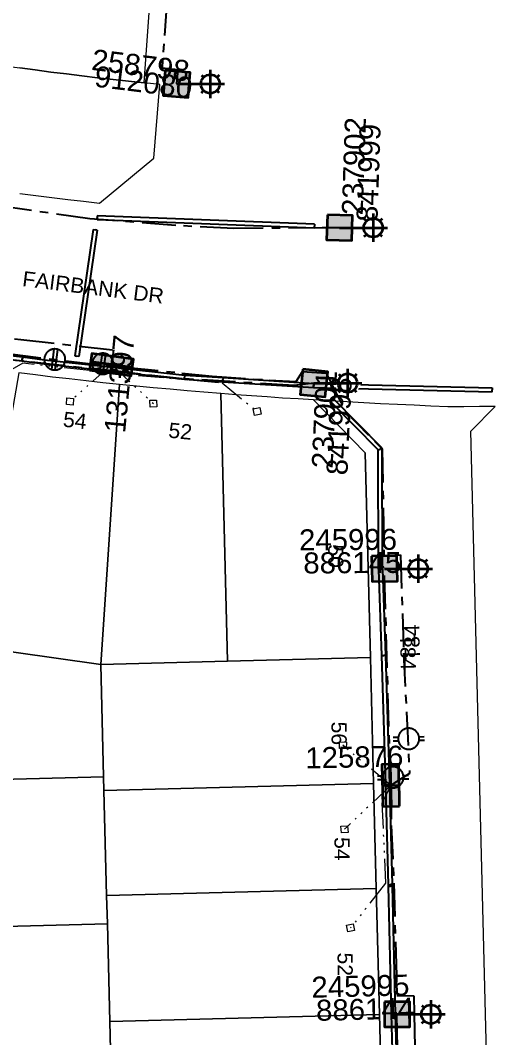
# Model space of a CAD drawing. Header units: metres. Extents: x 293418 to 294566, y 6233478 to 6234177.
# Drawn here: x 294100.4 to 294158.7, y 6233664.9 to 6233786 of the extents above; entities that cross this region are included whole.
import ezdxf
from ezdxf.enums import TextEntityAlignment as Align

# ---------------------------------------------------------------- set-up
doc = ezdxf.new("R2010")
doc.units = ezdxf.units.M
doc.linetypes.add('Cable Exist UG', pattern=[7, 4, -1, 1, -1])
doc.linetypes.add('PHANTOMX2', pattern=[6.6, 3, -0.75, 0.2, -0.75, 0.2, -0.75, 0.2, -0.75])
doc.layers.get('0').update_dxf_attribs({"color": 6})
for name, color, linetype, lineweight in [('_User_LV_Exist', 5, 'Continuous', 35), ('Cadastre Land Parcels_SP_EXT', 118, 'Continuous', 15), ('Cadastre Roads_SP_EXT', 218, 'Continuous', 15), ('Mains_LV_EXT', 163, 'Continuous', 25), ('Mains_LV_SL_EXT', 135, 'Continuous', 25), ('Mains_SL_EXT', 131, 'Continuous', 25), ('Services_SP_EXT', 42, 'PHANTOMX2', 20)]:
    doc.layers.add(name, color=color, linetype=linetype, lineweight=lineweight)
for name, color, linetype in [('Duct_SP_EXT', 30, 'Continuous'), ('Equip_LV_EXT', 7, 'Continuous'), ('Equip_SP_SL_EXT', 7, 'Continuous'), ('SupportsUG_SP_LV_EXT', 7, 'Continuous'), ('SupportsUG_SP_LV_SL_EXT', 7, 'Continuous')]:
    doc.layers.add(name, color=color, linetype=linetype)
doc.layers.add('Features_HIDE', color=1, linetype='Continuous', plot=False)
doc.styles.add('COLUMN_LABEL', font='arial.ttf', dxfattribs={"height": 2})
doc.styles.add('iecARIAL', font='arial.ttf', dxfattribs={"height": 2})
doc.styles.add('POLE_LABEL', font='arial.ttf', dxfattribs={"height": 2})
doc.styles.add('SL_LABEL', font='arial.ttf', dxfattribs={"height": 2})
doc.styles.get("Standard").update_dxf_attribs({"font": 'arial.ttf'})

# ---------------------------------------------------------------- blocks, each defined once
blk = doc.blocks.new('SL_LANTERN_EXT')
at = {"flags": 9}
for tag, p in [('LRATECODE', (-7.4, 0)), ('LOUTREACHVOCAB', (-7.2, 0)), ('LOUTREACH', (-7, 0)), ('LANTNUMBER', (-6.6, 0)), ('LNEW', (-6.4, 0)), ('LMASTVOCAB', (-6.2, 0)), ('LMAST', (-6, 0)), ('LLAMPVOCAB', (-5.8, 0)), ('LLAMP', (-5.6, 0)), ('LEXIST', (-5.4, 0)), ('LCHARGE3PERCENT', (-5.2, 0)), ('LCHARGE3', (-5, 0)), ('LCHARGE2PERCENT', (-4.8, 0)), ('LCHARGE2', (-4.6, 0)), ('LCHARGE1PERCENT', (-4.4, 0)), ('LCHARGE1', (-4.2, 0)), ('LCATEGORY', (-4, 0)), ('LBRACKETVOCAB', (-3.8, 0)), ('LBRACKET', (-3.6, 0)), ('LKINGHEIGHT', (-3.4, 0)), ('CREPLACE', (-3.2, 0)), ('CREMOVE', (-3, 0)), ('CNUMBER', (-2.8, 0)), ('CNEW', (-2.6, 0)), ('CEXIST', (-2.4, 0)), ('USAGE', (-2.2, 0)), ('STATE', (-2, 0)), ('OWNED_BY', (-1.8, 0)), ('ORIENTATION', (-1.6, 0)), ('OPERATING_VOLTAGE', (-1.4, 0)), ('NO_PHASES', (-1.2, 0)), ('LANTERN_TYPE', (-1, 0)), ('LANTERN_PURPOSE', (-0.8, 0)), ('CONTROL_TYPE', (-0.6, 0)), ('CONSTRUCTED_VOLTAGE', (-0.4, 0))]:
    blk.add_attdef(tag, text='', height=0.001, rotation=270, dxfattribs=at).set_placement(p, align=Align.MIDDLE_LEFT)
at = {"style": 'SL_LABEL', "flags": 9}
blk.add_attdef('STREET_CODE', text='', height=0.001, rotation=270, dxfattribs=at).set_placement((0, 0), align=Align.MIDDLE_LEFT)
at = {"flags": 1}
blk.add_attdef('Z', (0, 0), '', height=0.001, rotation=270, dxfattribs=at)
at = {"width": 0.9}
blk.add_attdef('LNUMBER', text='', height=1, dxfattribs=at).set_placement((7, -1), align=Align.MIDDLE_LEFT)
at = {"flags": 9}
for tag, p in [('LREMOVE', (0, -7.6)), ('LREPLACE', (0, -7.8)), ('LTYPE', (0, -8)), ('LTYPEVOCAB', (0, -8.2)), ('LEGEND', (0, -8.4)), ('SUBURB', (0, -8.6)), ('STREETNAME', (0, -8.8)), ('LOCATION', (0, -9)), ('NOTES', (0, -9.2)), ('MAINTAINED_BY', (0, -9.86))]:
    blk.add_attdef(tag, text='', height=0.001, dxfattribs=at).set_placement(p, align=Align.MIDDLE_LEFT)
blk.add_attdef('OPERATED_BY', (0, -9.61), '', height=0.001, dxfattribs=at)
at = {"layer": 'Features_HIDE', "width": 0.9}
blk.add_attdef('ASSET_NUM', text='', height=1, dxfattribs=at).set_placement((7, 1), align=Align.MIDDLE_LEFT)
blk.add_wipeout([(5.69, 0), (5.06, -1.06), (4, -1.69), (2.94, -1.06), (2.31, 0), (2.94, 1.06), (4, 1.69), (5.06, 1.06)])
for p, q in [((4, 1.69), (4, 0)), ((0, 0), (4, 0)), ((2.94, 1.06), (3.2, 0.8)), ((5.06, 1.06), (4.8, 0.8)), ((2.94, -1.06), (3.2, -0.8)), ((4, 0), (5.69, 0)), ((4, 0), (4, -1.69)), ((5.06, -1.06), (4.8, -0.8))]:
    blk.add_line(p, q)
blk.add_circle((4, 0), 1.12)
blk = doc.blocks.new('CCP_EXT')
at = {"flags": 9}
for tag, p in [('STATE', (0, -1.8)), ('LEGEND', (0, -1.4)), ('LIFE_SUPPORT', (0, -1.6)), ('NOTES', (0, -2))]:
    blk.add_attdef(tag, text='', height=0.2, dxfattribs=at).set_placement(p, align=Align.MIDDLE_LEFT)
blk.add_wipeout([(0, 0.57), (0.57, 0), (0, -0.57), (-0.57, 0)])
blk.add_lwpolyline([(-0.57, 0), (0, 0.57), (0.57, 0), (0, -0.57), (-0.57, 0)])
at = {"flags": 1}
blk.add_attdef('Z', (0, 0), '', height=0.2, dxfattribs=at)
at = {"flags": 9}
for tag, p in [('CCP_TYPE', (0, 0)), ('CONSTRUCTED_VOLTAGE', (0, -0.2)), ('OPERATING_VOLTAGE', (0, -0.6)), ('ORIENTATION', (0, -0.8)), ('OWNED_BY', (0, -1)), ('NO_PHASES', (0, -0.4)), ('USAGE', (0, -1.2))]:
    blk.add_attdef(tag, text='', height=0.2, dxfattribs=at).set_placement(p, align=Align.MIDDLE_LEFT)
blk = doc.blocks.new('LV_UG_LINKS_OPEN_EXT')
at = {"layer": 'Equip_LV_EXT'}
for tag, height, flags, p in [('NO_PHASES', 0.167, 9, (3.17, -2)), ('OPERATING_VOLTAGE', 0.2, 9, (3, -2.6)), ('ORIENTATION', 0.2, 9, (3, -2.8)), ('STATE', 0.2, 9, (3, -3)), ('SWITCH_TYPE', 0.2, 9, (3, -3.2)), ('USAGE', 0.2, 9, (3, -3.4)), ('NOTES', 0.2, 9, (3, -3.6)), ('OWNED_BY', 0.2, 9, (3, -3.8)), ('OPERATED_BY', 0.2, 9, (3, -4)), ('TYPE', 0.2, 9, (3, -4.6)), ('Z', 0.2, 1, (3, -4.8)), ('MAINTAINED_BY', 0.2, 9, (3, -4.2)), ('NUMBER_OF_PHASES', 0.2, 9, (3, -4.4))]:
    blk.add_attdef(tag, text='', height=height, dxfattribs=dict(at, flags=flags)).set_placement(p, align=Align.MIDDLE_LEFT)
blk.add_wipeout([(4, 1.25), (3.97, 1.25), (3.94, 1.25), (3.91, 1.25), (3.88, 1.24), (3.85, 1.24), (3.82, 1.24), (3.79, 1.23), (3.76, 1.23), (3.73, 1.22), (3.7, 1.21), (3.67, 1.2), (3.64, 1.2), (3.61, 1.19), (3.58, 1.18), (3.55, 1.17), (3.52, 1.15), (3.49, 1.14), (3.47, 1.13), (3.44, 1.12), (3.41, 1.1), (3.38, 1.09), (3.36, 1.07), (3.33, 1.06), (3.31, 1.04), (3.28, 1.02), (3.26, 1), (3.23, 0.99), (3.21, 0.97), (3.18, 0.95), (3.16, 0.93), (3.14, 0.91), (3.12, 0.88), (3.09, 0.86), (3.07, 0.84), (3.05, 0.82), (3.03, 0.79), (3.01, 0.77), (3, 0.74), (2.98, 0.72), (2.96, 0.69), (2.94, 0.67), (2.93, 0.64), (2.91, 0.62), (2.9, 0.59), (2.88, 0.56), (2.87, 0.53), (2.86, 0.51), (2.85, 0.48), (2.83, 0.45), (2.82, 0.42), (2.81, 0.39), (2.8, 0.36), (2.8, 0.33), (2.79, 0.3), (2.78, 0.27), (2.77, 0.24), (2.77, 0.21), (2.76, 0.18), (2.76, 0.15), (2.76, 0.12), (2.75, 0.09), (2.75, 0.06), (2.75, 0.03), (2.75, 0), (2.75, -0.03), (2.75, -0.06), (2.75, -0.09), (2.76, -0.12), (2.76, -0.15), (2.76, -0.18), (2.77, -0.21), (2.77, -0.24), (2.78, -0.27), (2.79, -0.3), (2.8, -0.33), (2.8, -0.36), (2.81, -0.39), (2.82, -0.42), (2.83, -0.45), (2.85, -0.48), (2.86, -0.51), (2.87, -0.53), (2.88, -0.56), (2.9, -0.59), (2.91, -0.62), (2.93, -0.64), (2.94, -0.67), (2.96, -0.69), (2.98, -0.72), (3, -0.74), (3.01, -0.77), (3.03, -0.79), (3.05, -0.82), (3.07, -0.84), (3.09, -0.86), (3.12, -0.88), (3.14, -0.91), (3.16, -0.93), (3.18, -0.95), (3.21, -0.97), (3.23, -0.99), (3.26, -1), (3.28, -1.02), (3.31, -1.04), (3.33, -1.06), (3.36, -1.07), (3.38, -1.09), (3.41, -1.1), (3.44, -1.12), (3.47, -1.13), (3.49, -1.14), (3.52, -1.15), (3.55, -1.17), (3.58, -1.18), (3.61, -1.19), (3.64, -1.2), (3.67, -1.2), (3.7, -1.21), (3.73, -1.22), (3.76, -1.23), (3.79, -1.23), (3.82, -1.24), (3.85, -1.24), (3.88, -1.24), (3.91, -1.25), (3.94, -1.25), (3.97, -1.25), (4, -1.25), (4.03, -1.25), (4.06, -1.25), (4.09, -1.25), (4.12, -1.24), (4.15, -1.24), (4.18, -1.24), (4.21, -1.23), (4.24, -1.23), (4.27, -1.22), (4.3, -1.21), (4.33, -1.2), (4.36, -1.2), (4.39, -1.19), (4.42, -1.18), (4.45, -1.17), (4.48, -1.15), (4.51, -1.14), (4.53, -1.13), (4.56, -1.12), (4.59, -1.1), (4.62, -1.09), (4.64, -1.07), (4.67, -1.06), (4.69, -1.04), (4.72, -1.02), (4.74, -1), (4.77, -0.99), (4.79, -0.97), (4.82, -0.95), (4.84, -0.93), (4.86, -0.91), (4.88, -0.88), (4.91, -0.86), (4.93, -0.84), (4.95, -0.82), (4.97, -0.79), (4.99, -0.77), (5, -0.74), (5.02, -0.72), (5.04, -0.69), (5.06, -0.67), (5.07, -0.64), (5.09, -0.62), (5.1, -0.59), (5.12, -0.56), (5.13, -0.53), (5.14, -0.51), (5.15, -0.48), (5.17, -0.45), (5.18, -0.42), (5.19, -0.39), (5.2, -0.36), (5.2, -0.33), (5.21, -0.3), (5.22, -0.27), (5.23, -0.24), (5.23, -0.21), (5.24, -0.18), (5.24, -0.15), (5.24, -0.12), (5.25, -0.09), (5.25, -0.06), (5.25, -0.03), (5.25, 0), (5.25, 0.03), (5.25, 0.06), (5.25, 0.09), (5.24, 0.12), (5.24, 0.15), (5.24, 0.18), (5.23, 0.21), (5.23, 0.24), (5.22, 0.27), (5.21, 0.3), (5.2, 0.33), (5.2, 0.36), (5.19, 0.39), (5.18, 0.42), (5.17, 0.45), (5.15, 0.48), (5.14, 0.51), (5.13, 0.53), (5.12, 0.56), (5.1, 0.59), (5.09, 0.62), (5.07, 0.64), (5.06, 0.67), (5.04, 0.69), (5.02, 0.72), (5, 0.74), (4.99, 0.77), (4.97, 0.79), (4.95, 0.82), (4.93, 0.84), (4.91, 0.86), (4.88, 0.88), (4.86, 0.91), (4.84, 0.93), (4.82, 0.95), (4.79, 0.97), (4.77, 0.99), (4.74, 1), (4.72, 1.02), (4.69, 1.04), (4.67, 1.06), (4.64, 1.07), (4.62, 1.09), (4.59, 1.1), (4.56, 1.12), (4.53, 1.13), (4.51, 1.14), (4.48, 1.15), (4.45, 1.17), (4.42, 1.18), (4.39, 1.19), (4.36, 1.2), (4.33, 1.2), (4.3, 1.21), (4.27, 1.22), (4.24, 1.23), (4.21, 1.23), (4.18, 1.24), (4.15, 1.24), (4.12, 1.24), (4.09, 1.25), (4.06, 1.25), (4.03, 1.25)]).dxf.layer = 'Equip_LV_EXT'
for p, q in [((3.79, 1.86), (3.79, 1.23)), ((4.21, 1.86), (4.21, 1.23)), ((3.79, -1.23), (3.79, -1.86)), ((4.21, -1.23), (4.21, -1.86))]:
    blk.add_line(p, q, dxfattribs=at)
at = {"layer": 'Equip_LV_EXT', "flags": 128}
blk.add_lwpolyline([(4, 1.25), (3.97, 1.25), (3.94, 1.25), (3.91, 1.25), (3.88, 1.24), (3.85, 1.24), (3.82, 1.24), (3.79, 1.23), (3.76, 1.23), (3.73, 1.22), (3.7, 1.21), (3.67, 1.2), (3.64, 1.2), (3.61, 1.19), (3.58, 1.18), (3.55, 1.17), (3.52, 1.15), (3.49, 1.14), (3.47, 1.13), (3.44, 1.12), (3.41, 1.1), (3.38, 1.09), (3.36, 1.07), (3.33, 1.06), (3.31, 1.04), (3.28, 1.02), (3.26, 1), (3.23, 0.99), (3.21, 0.97), (3.18, 0.95), (3.16, 0.93), (3.14, 0.91), (3.12, 0.88), (3.09, 0.86), (3.07, 0.84), (3.05, 0.82), (3.03, 0.79), (3.01, 0.77), (3, 0.74), (2.98, 0.72), (2.96, 0.69), (2.94, 0.67), (2.93, 0.64), (2.91, 0.62), (2.9, 0.59), (2.88, 0.56), (2.87, 0.53), (2.86, 0.51), (2.85, 0.48), (2.83, 0.45), (2.82, 0.42), (2.81, 0.39), (2.8, 0.36), (2.8, 0.33), (2.79, 0.3), (2.78, 0.27), (2.77, 0.24), (2.77, 0.21), (2.76, 0.18), (2.76, 0.15), (2.76, 0.12), (2.75, 0.09), (2.75, 0.06), (2.75, 0.03), (2.75, 0), (2.75, -0.03), (2.75, -0.06), (2.75, -0.09), (2.76, -0.12), (2.76, -0.15), (2.76, -0.18), (2.77, -0.21), (2.77, -0.24), (2.78, -0.27), (2.79, -0.3), (2.8, -0.33), (2.8, -0.36), (2.81, -0.39), (2.82, -0.42), (2.83, -0.45), (2.85, -0.48), (2.86, -0.51), (2.87, -0.53), (2.88, -0.56), (2.9, -0.59), (2.91, -0.62), (2.93, -0.64), (2.94, -0.67), (2.96, -0.69), (2.98, -0.72), (3, -0.74), (3.01, -0.77), (3.03, -0.79), (3.05, -0.82), (3.07, -0.84), (3.09, -0.86), (3.12, -0.88), (3.14, -0.91), (3.16, -0.93), (3.18, -0.95), (3.21, -0.97), (3.23, -0.99), (3.26, -1), (3.28, -1.02), (3.31, -1.04), (3.33, -1.06), (3.36, -1.07), (3.38, -1.09), (3.41, -1.1), (3.44, -1.12), (3.47, -1.13), (3.49, -1.14), (3.52, -1.15), (3.55, -1.17), (3.58, -1.18), (3.61, -1.19), (3.64, -1.2), (3.67, -1.2), (3.7, -1.21), (3.73, -1.22), (3.76, -1.23), (3.79, -1.23), (3.82, -1.24), (3.85, -1.24), (3.88, -1.24), (3.91, -1.25), (3.94, -1.25), (3.97, -1.25), (4, -1.25), (4.03, -1.25), (4.06, -1.25), (4.09, -1.25), (4.12, -1.24), (4.15, -1.24), (4.18, -1.24), (4.21, -1.23), (4.24, -1.23), (4.27, -1.22), (4.3, -1.21), (4.33, -1.2), (4.36, -1.2), (4.39, -1.19), (4.42, -1.18), (4.45, -1.17), (4.48, -1.15), (4.51, -1.14), (4.53, -1.13), (4.56, -1.12), (4.59, -1.1), (4.62, -1.09), (4.64, -1.07), (4.67, -1.06), (4.69, -1.04), (4.72, -1.02), (4.74, -1), (4.77, -0.99), (4.79, -0.97), (4.82, -0.95), (4.84, -0.93), (4.86, -0.91), (4.88, -0.88), (4.91, -0.86), (4.93, -0.84), (4.95, -0.82), (4.97, -0.79), (4.99, -0.77), (5, -0.74), (5.02, -0.72), (5.04, -0.69), (5.06, -0.67), (5.07, -0.64), (5.09, -0.62), (5.1, -0.59), (5.12, -0.56), (5.13, -0.53), (5.14, -0.51), (5.15, -0.48), (5.17, -0.45), (5.18, -0.42), (5.19, -0.39), (5.2, -0.36), (5.2, -0.33), (5.21, -0.3), (5.22, -0.27), (5.23, -0.24), (5.23, -0.21), (5.24, -0.18), (5.24, -0.15), (5.24, -0.12), (5.25, -0.09), (5.25, -0.06), (5.25, -0.03), (5.25, 0), (5.25, 0.03), (5.25, 0.06), (5.25, 0.09), (5.24, 0.12), (5.24, 0.15), (5.24, 0.18), (5.23, 0.21), (5.23, 0.24), (5.22, 0.27), (5.21, 0.3), (5.2, 0.33), (5.2, 0.36), (5.19, 0.39), (5.18, 0.42), (5.17, 0.45), (5.15, 0.48), (5.14, 0.51), (5.13, 0.53), (5.12, 0.56), (5.1, 0.59), (5.09, 0.62), (5.07, 0.64), (5.06, 0.67), (5.04, 0.69), (5.02, 0.72), (5, 0.74), (4.99, 0.77), (4.97, 0.79), (4.95, 0.82), (4.93, 0.84), (4.91, 0.86), (4.88, 0.88), (4.86, 0.91), (4.84, 0.93), (4.82, 0.95), (4.79, 0.97), (4.77, 0.99), (4.74, 1), (4.72, 1.02), (4.69, 1.04), (4.67, 1.06), (4.64, 1.07), (4.62, 1.09), (4.59, 1.1), (4.56, 1.12), (4.53, 1.13), (4.51, 1.14), (4.48, 1.15), (4.45, 1.17), (4.42, 1.18), (4.39, 1.19), (4.36, 1.2), (4.33, 1.2), (4.3, 1.21), (4.27, 1.22), (4.24, 1.23), (4.21, 1.23), (4.18, 1.24), (4.15, 1.24), (4.12, 1.24), (4.09, 1.25), (4.06, 1.25), (4.03, 1.25)], close=True, dxfattribs=at)
at = {"layer": 'Equip_LV_EXT', "flags": 9}
for tag, p in [('ACTUAL_STATUS', (3.17, -1.67)), ('CONSTRUCTED_VOLTAGE', (3.17, -1.83))]:
    blk.add_attdef(tag, text='', height=0.167, dxfattribs=at).set_placement(p, align=Align.MIDDLE_LEFT)
blk = doc.blocks.new('LV_UG_LINKS_CLOSED_EXT')
at = {"layer": 'Equip_LV_EXT'}
for tag, flags, p in [('ACTUAL_STATUS', 9, (3, -2)), ('CONSTRUCTED_VOLTAGE', 9, (3, -2.2)), ('NO_PHASES', 9, (3, -2.4)), ('OPERATING_VOLTAGE', 9, (3, -2.6)), ('ORIENTATION', 9, (3, -2.8)), ('STATE', 9, (3, -3)), ('SWITCH_TYPE', 9, (3, -3.2)), ('USAGE', 9, (3, -3.4)), ('NOTES', 9, (3, -3.6)), ('OWNED_BY', 9, (3, -3.8)), ('OPERATED_BY', 9, (3, -4)), ('TYPE', 9, (3, -4.6)), ('Z', 1, (3, -4.8)), ('MAINTAINED_BY', 9, (3, -4.2)), ('NUMBER_OF_PHASES', 9, (3, -4.4))]:
    blk.add_attdef(tag, text='', height=0.2, dxfattribs=dict(at, flags=flags)).set_placement(p, align=Align.MIDDLE_LEFT)
blk.add_wipeout([(4, 1.25), (3.97, 1.25), (3.94, 1.25), (3.91, 1.25), (3.88, 1.24), (3.85, 1.24), (3.82, 1.24), (3.79, 1.23), (3.76, 1.23), (3.73, 1.22), (3.7, 1.21), (3.67, 1.2), (3.64, 1.2), (3.61, 1.19), (3.58, 1.18), (3.55, 1.17), (3.52, 1.15), (3.49, 1.14), (3.47, 1.13), (3.44, 1.12), (3.41, 1.1), (3.38, 1.09), (3.36, 1.07), (3.33, 1.06), (3.31, 1.04), (3.28, 1.02), (3.26, 1), (3.23, 0.99), (3.21, 0.97), (3.18, 0.95), (3.16, 0.93), (3.14, 0.91), (3.12, 0.88), (3.09, 0.86), (3.07, 0.84), (3.05, 0.82), (3.03, 0.79), (3.01, 0.77), (3, 0.74), (2.98, 0.72), (2.96, 0.69), (2.94, 0.67), (2.93, 0.64), (2.91, 0.62), (2.9, 0.59), (2.88, 0.56), (2.87, 0.53), (2.86, 0.51), (2.85, 0.48), (2.83, 0.45), (2.82, 0.42), (2.81, 0.39), (2.8, 0.36), (2.8, 0.33), (2.79, 0.3), (2.78, 0.27), (2.77, 0.24), (2.77, 0.21), (2.76, 0.18), (2.76, 0.15), (2.76, 0.12), (2.75, 0.09), (2.75, 0.06), (2.75, 0.03), (2.75, 0), (2.75, -0.03), (2.75, -0.06), (2.75, -0.09), (2.76, -0.12), (2.76, -0.15), (2.76, -0.18), (2.77, -0.21), (2.77, -0.24), (2.78, -0.27), (2.79, -0.3), (2.8, -0.33), (2.8, -0.36), (2.81, -0.39), (2.82, -0.42), (2.83, -0.45), (2.85, -0.48), (2.86, -0.51), (2.87, -0.53), (2.88, -0.56), (2.9, -0.59), (2.91, -0.62), (2.93, -0.64), (2.94, -0.67), (2.96, -0.69), (2.98, -0.72), (3, -0.74), (3.01, -0.77), (3.03, -0.79), (3.05, -0.82), (3.07, -0.84), (3.09, -0.86), (3.12, -0.88), (3.14, -0.91), (3.16, -0.93), (3.18, -0.95), (3.21, -0.97), (3.23, -0.99), (3.26, -1), (3.28, -1.02), (3.31, -1.04), (3.33, -1.06), (3.36, -1.07), (3.38, -1.09), (3.41, -1.1), (3.44, -1.12), (3.47, -1.13), (3.49, -1.14), (3.52, -1.15), (3.55, -1.17), (3.58, -1.18), (3.61, -1.19), (3.64, -1.2), (3.67, -1.2), (3.7, -1.21), (3.73, -1.22), (3.76, -1.23), (3.79, -1.23), (3.82, -1.24), (3.85, -1.24), (3.88, -1.24), (3.91, -1.25), (3.94, -1.25), (3.97, -1.25), (4, -1.25), (4.03, -1.25), (4.06, -1.25), (4.09, -1.25), (4.12, -1.24), (4.15, -1.24), (4.18, -1.24), (4.21, -1.23), (4.24, -1.23), (4.27, -1.22), (4.3, -1.21), (4.33, -1.2), (4.36, -1.2), (4.39, -1.19), (4.42, -1.18), (4.45, -1.17), (4.48, -1.15), (4.51, -1.14), (4.53, -1.13), (4.56, -1.12), (4.59, -1.1), (4.62, -1.09), (4.64, -1.07), (4.67, -1.06), (4.69, -1.04), (4.72, -1.02), (4.74, -1), (4.77, -0.99), (4.79, -0.97), (4.82, -0.95), (4.84, -0.93), (4.86, -0.91), (4.88, -0.88), (4.91, -0.86), (4.93, -0.84), (4.95, -0.82), (4.97, -0.79), (4.99, -0.77), (5, -0.74), (5.02, -0.72), (5.04, -0.69), (5.06, -0.67), (5.07, -0.64), (5.09, -0.62), (5.1, -0.59), (5.12, -0.56), (5.13, -0.53), (5.14, -0.51), (5.15, -0.48), (5.17, -0.45), (5.18, -0.42), (5.19, -0.39), (5.2, -0.36), (5.2, -0.33), (5.21, -0.3), (5.22, -0.27), (5.23, -0.24), (5.23, -0.21), (5.24, -0.18), (5.24, -0.15), (5.24, -0.12), (5.25, -0.09), (5.25, -0.06), (5.25, -0.03), (5.25, 0), (5.25, 0.03), (5.25, 0.06), (5.25, 0.09), (5.24, 0.12), (5.24, 0.15), (5.24, 0.18), (5.23, 0.21), (5.23, 0.24), (5.22, 0.27), (5.21, 0.3), (5.2, 0.33), (5.2, 0.36), (5.19, 0.39), (5.18, 0.42), (5.17, 0.45), (5.15, 0.48), (5.14, 0.51), (5.13, 0.53), (5.12, 0.56), (5.1, 0.59), (5.09, 0.62), (5.07, 0.64), (5.06, 0.67), (5.04, 0.69), (5.02, 0.72), (5, 0.74), (4.99, 0.77), (4.97, 0.79), (4.95, 0.82), (4.93, 0.84), (4.91, 0.86), (4.88, 0.88), (4.86, 0.91), (4.84, 0.93), (4.82, 0.95), (4.79, 0.97), (4.77, 0.99), (4.74, 1), (4.72, 1.02), (4.69, 1.04), (4.67, 1.06), (4.64, 1.07), (4.62, 1.09), (4.59, 1.1), (4.56, 1.12), (4.53, 1.13), (4.51, 1.14), (4.48, 1.15), (4.45, 1.17), (4.42, 1.18), (4.39, 1.19), (4.36, 1.2), (4.33, 1.2), (4.3, 1.21), (4.27, 1.22), (4.24, 1.23), (4.21, 1.23), (4.18, 1.24), (4.15, 1.24), (4.12, 1.24), (4.09, 1.25), (4.06, 1.25), (4.03, 1.25)]).dxf.layer = 'Equip_LV_EXT'
for p, q in [((3.79, 1.23), (3.79, -1.23)), ((4.21, 1.23), (4.21, -1.23))]:
    blk.add_line(p, q, dxfattribs=at)
at = {"layer": 'Equip_LV_EXT', "flags": 128}
blk.add_lwpolyline([(4, 1.25), (3.97, 1.25), (3.94, 1.25), (3.91, 1.25), (3.88, 1.24), (3.85, 1.24), (3.82, 1.24), (3.79, 1.23), (3.76, 1.23), (3.73, 1.22), (3.7, 1.21), (3.67, 1.2), (3.64, 1.2), (3.61, 1.19), (3.58, 1.18), (3.55, 1.17), (3.52, 1.15), (3.49, 1.14), (3.47, 1.13), (3.44, 1.12), (3.41, 1.1), (3.38, 1.09), (3.36, 1.07), (3.33, 1.06), (3.31, 1.04), (3.28, 1.02), (3.26, 1), (3.23, 0.99), (3.21, 0.97), (3.18, 0.95), (3.16, 0.93), (3.14, 0.91), (3.12, 0.88), (3.09, 0.86), (3.07, 0.84), (3.05, 0.82), (3.03, 0.79), (3.01, 0.77), (3, 0.74), (2.98, 0.72), (2.96, 0.69), (2.94, 0.67), (2.93, 0.64), (2.91, 0.62), (2.9, 0.59), (2.88, 0.56), (2.87, 0.53), (2.86, 0.51), (2.85, 0.48), (2.83, 0.45), (2.82, 0.42), (2.81, 0.39), (2.8, 0.36), (2.8, 0.33), (2.79, 0.3), (2.78, 0.27), (2.77, 0.24), (2.77, 0.21), (2.76, 0.18), (2.76, 0.15), (2.76, 0.12), (2.75, 0.09), (2.75, 0.06), (2.75, 0.03), (2.75, 0), (2.75, -0.03), (2.75, -0.06), (2.75, -0.09), (2.76, -0.12), (2.76, -0.15), (2.76, -0.18), (2.77, -0.21), (2.77, -0.24), (2.78, -0.27), (2.79, -0.3), (2.8, -0.33), (2.8, -0.36), (2.81, -0.39), (2.82, -0.42), (2.83, -0.45), (2.85, -0.48), (2.86, -0.51), (2.87, -0.53), (2.88, -0.56), (2.9, -0.59), (2.91, -0.62), (2.93, -0.64), (2.94, -0.67), (2.96, -0.69), (2.98, -0.72), (3, -0.74), (3.01, -0.77), (3.03, -0.79), (3.05, -0.82), (3.07, -0.84), (3.09, -0.86), (3.12, -0.88), (3.14, -0.91), (3.16, -0.93), (3.18, -0.95), (3.21, -0.97), (3.23, -0.99), (3.26, -1), (3.28, -1.02), (3.31, -1.04), (3.33, -1.06), (3.36, -1.07), (3.38, -1.09), (3.41, -1.1), (3.44, -1.12), (3.47, -1.13), (3.49, -1.14), (3.52, -1.15), (3.55, -1.17), (3.58, -1.18), (3.61, -1.19), (3.64, -1.2), (3.67, -1.2), (3.7, -1.21), (3.73, -1.22), (3.76, -1.23), (3.79, -1.23), (3.82, -1.24), (3.85, -1.24), (3.88, -1.24), (3.91, -1.25), (3.94, -1.25), (3.97, -1.25), (4, -1.25), (4.03, -1.25), (4.06, -1.25), (4.09, -1.25), (4.12, -1.24), (4.15, -1.24), (4.18, -1.24), (4.21, -1.23), (4.24, -1.23), (4.27, -1.22), (4.3, -1.21), (4.33, -1.2), (4.36, -1.2), (4.39, -1.19), (4.42, -1.18), (4.45, -1.17), (4.48, -1.15), (4.51, -1.14), (4.53, -1.13), (4.56, -1.12), (4.59, -1.1), (4.62, -1.09), (4.64, -1.07), (4.67, -1.06), (4.69, -1.04), (4.72, -1.02), (4.74, -1), (4.77, -0.99), (4.79, -0.97), (4.82, -0.95), (4.84, -0.93), (4.86, -0.91), (4.88, -0.88), (4.91, -0.86), (4.93, -0.84), (4.95, -0.82), (4.97, -0.79), (4.99, -0.77), (5, -0.74), (5.02, -0.72), (5.04, -0.69), (5.06, -0.67), (5.07, -0.64), (5.09, -0.62), (5.1, -0.59), (5.12, -0.56), (5.13, -0.53), (5.14, -0.51), (5.15, -0.48), (5.17, -0.45), (5.18, -0.42), (5.19, -0.39), (5.2, -0.36), (5.2, -0.33), (5.21, -0.3), (5.22, -0.27), (5.23, -0.24), (5.23, -0.21), (5.24, -0.18), (5.24, -0.15), (5.24, -0.12), (5.25, -0.09), (5.25, -0.06), (5.25, -0.03), (5.25, 0), (5.25, 0.03), (5.25, 0.06), (5.25, 0.09), (5.24, 0.12), (5.24, 0.15), (5.24, 0.18), (5.23, 0.21), (5.23, 0.24), (5.22, 0.27), (5.21, 0.3), (5.2, 0.33), (5.2, 0.36), (5.19, 0.39), (5.18, 0.42), (5.17, 0.45), (5.15, 0.48), (5.14, 0.51), (5.13, 0.53), (5.12, 0.56), (5.1, 0.59), (5.09, 0.62), (5.07, 0.64), (5.06, 0.67), (5.04, 0.69), (5.02, 0.72), (5, 0.74), (4.99, 0.77), (4.97, 0.79), (4.95, 0.82), (4.93, 0.84), (4.91, 0.86), (4.88, 0.88), (4.86, 0.91), (4.84, 0.93), (4.82, 0.95), (4.79, 0.97), (4.77, 0.99), (4.74, 1), (4.72, 1.02), (4.69, 1.04), (4.67, 1.06), (4.64, 1.07), (4.62, 1.09), (4.59, 1.1), (4.56, 1.12), (4.53, 1.13), (4.51, 1.14), (4.48, 1.15), (4.45, 1.17), (4.42, 1.18), (4.39, 1.19), (4.36, 1.2), (4.33, 1.2), (4.3, 1.21), (4.27, 1.22), (4.24, 1.23), (4.21, 1.23), (4.18, 1.24), (4.15, 1.24), (4.12, 1.24), (4.09, 1.25), (4.06, 1.25), (4.03, 1.25)], close=True, dxfattribs=at)
blk = doc.blocks.new('PILLAR_EXT')
blk.add_hatch(color=256).paths.add_polyline_path([(-2.5, 1), (-2.5, -1), (2.5, -1), (2.5, 1)])
for p, q in [((-2.5, 0), (2.5, 0)), ((0, 1), (0, -1))]:
    blk.add_line(p, q)
at = {"ltscale": 10}
blk.add_line((2.5, 0), (-2.5, 0), dxfattribs=at)
blk.add_lwpolyline([(-2.5, -1), (-1.25, -1), (1.25, -1), (2.5, -1), (2.5, 1), (-2.5, 1)], close=True)
at = {"width": 0.9, "flags": 8}
blk.add_attdef('ASSET_NUM', text='', height=2, rotation=90, dxfattribs=at).set_placement((-2, 4), align=Align.MIDDLE_LEFT)
for tag, p, flags in [('OWNED_BY', (0, -0.2), 9), ('STATE', (0, -0.4), 9), ('SUPPORT_TYPE', (0, -0.6), 9), ('USAGE', (0, -0.8), 9), ('LEGEND', (0, -1), 9), ('LOCATION', (0, -1.2), 9), ('NOTES', (0, -1.4), 9), ('STREETNAME', (0, -1.8), 9), ('SUBURB', (0, -2), 1), ('PARENT', (0, -1.6), 9)]:
    blk.add_attdef(tag, p, '', height=0.2, dxfattribs=dict(flags=flags))
blk = doc.blocks.new('COLUMN_EXT')
blk.add_hatch(color=256).paths.add_polyline_path([(1.5, -1.5), (1.5, 1.5), (-1.5, 1.5), (-1.5, -1.5)])
blk.add_lwpolyline([(1.5, 1.5), (-1.5, 1.5), (-1.5, -1.5), (1.5, -1.5)], close=True)
at = {"flags": 9}
for tag, p in [('STREETNAME', (-1.81, 1.6)), ('LOCATION', (-1.81, 1.4)), ('SUBURB', (-1.81, 1.8)), ('LEGEND', (-1.81, 1.2)), ('NOTES', (-1.81, 2)), ('COLUMN_TYPE', (-1.81, 0.4)), ('OWNED_BY', (-1.81, 0.6)), ('USAGE', (-1.81, 1)), ('STATE', (-1.81, 0.8))]:
    blk.add_attdef(tag, text='', height=0.2, rotation=180, dxfattribs=at).set_placement(p, align=Align.MIDDLE_LEFT)
at = {"flags": 1}
blk.add_attdef('Z', (-1.81, 2.35), '', height=0.2, rotation=180, dxfattribs=at)
at = {"flags": 9}
for tag, style, p in [('STRUCTURE_PLANT_NUMBER', 'POLE_LABEL', (-1.81, -0.03)), ('STREET_CODE', 'COLUMN_LABEL', (-1.81, 0.2))]:
    blk.add_attdef(tag, text='', height=0.2, rotation=180, dxfattribs=dict(at, style=style)).set_placement(p, align=Align.MIDDLE_LEFT)
at = {"style": 'COLUMN_LABEL', "width": 0.9, "flags": 8}
blk.add_attdef('ASSET_NUM', text='', height=2, rotation=270, dxfattribs=at).set_placement((2, -4), align=Align.MIDDLE_LEFT)

msp = doc.modelspace()

# ---------------------------------------------------------------- linework, layer by layer
at = {"layer": 'Cadastre Land Parcels_SP_EXT', "linetype": 'Continuous'}
for points in [[(294116.288, 6233795.31), (294085.274, 6233797.792), (294083.738, 6233782.865), (294085.573, 6233782.553), (294087.409, 6233782.248), (294089.247, 6233781.95), (294091.087, 6233781.66), (294092.927, 6233781.377), (294094.767, 6233781.101), (294096.609, 6233780.832), (294098.453, 6233780.57), (294100.297, 6233780.316), (294102.142, 6233780.069), (294103.989, 6233779.829), (294105.836, 6233779.596), (294107.684, 6233779.371), (294109.532, 6233779.153), (294111.382, 6233778.942), (294113.233, 6233778.738), (294115.084, 6233778.541), (294116.288, 6233795.31)], [(294112.169, 6233742.649), (294110.17, 6233742.858), (294108.17, 6233743.075), (294106.172, 6233743.3), (294104.175, 6233743.532), (294102.178, 6233743.773), (294100.183, 6233744.021), (294094.502, 6233711.521), (294109.925, 6233709.335), (294112.169, 6233742.649)], [(294124.992, 6233709.716), (294124.186, 6233741.559), (294122.181, 6233741.721), (294120.178, 6233741.892), (294118.175, 6233742.069), (294116.172, 6233742.255), (294114.17, 6233742.448), (294112.169, 6233742.649), (294109.925, 6233709.335), (294124.992, 6233709.716)], [(294141.989, 6233710.146), (294141.372, 6233734.505), (294135.226, 6233740.81), (294133.385, 6233740.918), (294131.545, 6233741.033), (294129.704, 6233741.155), (294127.864, 6233741.283), (294126.025, 6233741.418), (294124.186, 6233741.559), (294124.992, 6233709.716), (294141.989, 6233710.146)], [(294110.264, 6233695.948), (294109.925, 6233709.335), (294094.502, 6233711.521), (294078.148, 6233713.839), (294078.095, 6233713.038), (294078.05, 6233712.236), (294078.011, 6233711.433), (294077.979, 6233710.631), (294077.954, 6233709.829), (294077.936, 6233709.026), (294077.925, 6233708.223), (294077.921, 6233707.419), (294077.924, 6233706.616), (294077.934, 6233705.813), (294077.95, 6233705.009), (294078.201, 6233695.136), (294110.264, 6233695.948)], [(294142.368, 6233695.149), (294141.989, 6233710.146), (294124.992, 6233709.716), (294109.925, 6233709.335), (294110.264, 6233695.948), (294110.304, 6233694.337), (294142.368, 6233695.149)], [(294110.706, 6233678.451), (294110.621, 6233681.84), (294110.304, 6233694.337), (294110.264, 6233695.948), (294078.201, 6233695.136), (294078.643, 6233677.639), (294110.706, 6233678.451)], [(294142.684, 6233682.651), (294142.368, 6233695.149), (294110.304, 6233694.337), (294110.621, 6233681.84), (294142.684, 6233682.651)], [(294143.063, 6233667.654), (294142.684, 6233682.651), (294110.621, 6233681.84), (294110.706, 6233678.451), (294111, 6233666.843), (294143.063, 6233667.654)], [(294111.085, 6233663.454), (294111, 6233666.843), (294110.706, 6233678.451), (294078.643, 6233677.639), (294079.022, 6233662.642), (294111.085, 6233663.454)], [(294143.379, 6233655.156), (294143.063, 6233667.654), (294111, 6233666.843), (294111.085, 6233663.454), (294111.317, 6233654.345), (294143.379, 6233655.156)]]:
    msp.add_lwpolyline(points, close=True, dxfattribs=at)
msp.add_lwpolyline([(294100.317, 6233765.382), (294102.208, 6233765.136), (294104.1, 6233764.898), (294105.994, 6233764.668), (294107.888, 6233764.444), (294109.783, 6233764.228), (294116.233, 6233769.58), (294116.233, 6233769.58), (294116.936, 6233778.353), (294115.084, 6233778.541), (294113.233, 6233778.738), (294111.382, 6233778.942), (294109.532, 6233779.153), (294107.684, 6233779.371), (294105.836, 6233779.596), (294103.989, 6233779.829), (294102.142, 6233780.069), (294100.297, 6233780.316)], dxfattribs=at)
at = {"layer": 'Duct_SP_EXT'}
for p, q in [((294109.513, 6233762.726), (294109.504, 6233762.486)), ((294135.349, 6233761.725), (294109.513, 6233762.726)), ((294109.494, 6233762.247), (294109.504, 6233762.486)), ((294135.331, 6233761.245), (294109.494, 6233762.247)), ((294135.331, 6233761.245), (294135.34, 6233761.485)), ((294135.349, 6233761.725), (294135.34, 6233761.485)), ((294109.02, 6233761.073), (294109.257, 6233761.039)), ((294109.495, 6233761.005), (294109.257, 6233761.039)), ((294090.723, 6233747.049), (294100.625, 6233745.926)), ((294090.668, 6233746.572), (294100.571, 6233745.449)), ((294100.545, 6233745.471), (294100.577, 6233745.709)), ((294100.571, 6233745.449), (294100.598, 6233745.688)), ((294100.609, 6233745.946), (294100.577, 6233745.709)), ((294100.625, 6233745.926), (294100.598, 6233745.688)), ((294106.854, 6233746.05), (294107.092, 6233746.016)), ((294107.33, 6233745.981), (294107.092, 6233746.016)), ((294119.866, 6233743.279), (294119.887, 6233743.518)), ((294119.866, 6233743.279), (294124.435, 6233742.977)), ((294119.908, 6233743.757), (294119.887, 6233743.518)), ((294119.908, 6233743.757), (294124.467, 6233743.456)), ((294124.467, 6233743.456), (294124.451, 6233743.217)), ((294124.467, 6233743.456), (294124.451, 6233743.217)), ((294124.467, 6233743.456), (294135.281, 6233742.747)), ((294124.435, 6233742.977), (294124.451, 6233743.217)), ((294124.435, 6233742.977), (294124.451, 6233743.217)), ((294124.435, 6233742.977), (294135.25, 6233742.268)), ((294135.212, 6233742.279), (294135.218, 6233742.519)), ((294135.212, 6233742.279), (294156.463, 6233741.768)), ((294135.224, 6233742.758), (294135.218, 6233742.519)), ((294135.224, 6233742.758), (294156.475, 6233742.248)), ((294135.25, 6233742.268), (294135.266, 6233742.507)), ((294135.281, 6233742.747), (294135.266, 6233742.507)), ((294156.475, 6233742.248), (294156.469, 6233742.008)), ((294137.606, 6233740.925), (294137.435, 6233740.757)), ((294143.386, 6233735.051), (294137.606, 6233740.925)), ((294156.463, 6233741.768), (294156.469, 6233742.008)), ((294137.264, 6233740.589), (294137.435, 6233740.757)), ((294142.907, 6233734.854), (294137.264, 6233740.589)), ((294142.907, 6233734.854), (294143.146, 6233734.952)), ((294142.935, 6233720.662), (294142.907, 6233734.854)), ((294143.386, 6233735.051), (294143.146, 6233734.952)), ((294143.415, 6233720.663), (294143.386, 6233735.051)), ((294142.935, 6233720.662), (294143.175, 6233720.663)), ((294142.978, 6233720.633), (294143.218, 6233720.641)), ((294143.325, 6233710.394), (294142.978, 6233720.633)), ((294143.415, 6233720.663), (294143.175, 6233720.663)), ((294143.458, 6233720.649), (294143.218, 6233720.641)), ((294143.804, 6233710.41), (294143.458, 6233720.649)), ((294143.325, 6233710.394), (294143.565, 6233710.402)), ((294143.804, 6233710.41), (294143.565, 6233710.402)), ((294144.127, 6233683.118), (294144.367, 6233683.122)), ((294144.129, 6233682.939), (294144.127, 6233683.118)), ((294144.129, 6233682.939), (294144.369, 6233682.942)), ((294144.129, 6233682.936), (294144.369, 6233682.942)), ((294144.502, 6233667.713), (294144.129, 6233682.936)), ((294144.607, 6233683.127), (294144.367, 6233683.122)), ((294144.609, 6233682.948), (294144.369, 6233682.942)), ((294144.609, 6233682.945), (294144.369, 6233682.942)), ((294144.609, 6233682.945), (294144.607, 6233683.127)), ((294144.982, 6233667.726), (294144.609, 6233682.948)), ((294144.502, 6233667.713), (294144.742, 6233667.72)), ((294144.503, 6233667.687), (294144.502, 6233667.713)), ((294144.503, 6233667.687), (294144.743, 6233667.694)), ((294144.503, 6233667.688), (294144.743, 6233667.694)), ((294144.825, 6233655.393), (294144.503, 6233667.688)), ((294144.982, 6233667.726), (294144.742, 6233667.72)), ((294144.983, 6233667.701), (294144.743, 6233667.694)), ((294144.983, 6233667.7), (294144.743, 6233667.694)), ((294144.983, 6233667.701), (294144.982, 6233667.726)), ((294145.305, 6233655.405), (294144.983, 6233667.7))]:
    msp.add_line(p, q, dxfattribs=at)
at = {"layer": 'Mains_LV_SL_EXT', "linetype": 'Cable Exist UG'}
for points in [[(294119.203, 6233804.821), (294119.088, 6233803.872), (294118.979, 6233802.929), (294118.876, 6233801.985), (294118.78, 6233801.04), (294118.689, 6233800.094), (294118.604, 6233799.148), (294118.524, 6233798.199), (294118.282, 6233795.159), (294117.218, 6233780.335), (294119.086, 6233780.145), (294118.947, 6233778.41)], [(294145.696, 6233642.656), (294145.105, 6233667.749)]]:
    msp.add_lwpolyline(points, dxfattribs=at)
at = {"layer": 'Mains_SL_EXT', "linetype": 'Cable Exist UG'}
msp.add_lwpolyline([(294138.318, 6233761.304), (294136.243, 6233761.299), (294125.748, 6233761.2), (294125.748, 6233761.2), (294118.851, 6233761.554), (294108.61, 6233762.354), (294092.695, 6233764.605), (294090.984, 6233764.787)], dxfattribs=at)

# ---------------------------------------------------------------- texts
at = {"layer": 'Cadastre Roads_SP_EXT'}
msp.add_text('FAIRBANK DR', height=1.8, rotation=352.84602, dxfattribs=at).set_placement((294100.523, 6233754.365))
at = {"layer": 'Features_HIDE'}
for s, rotation, p in [('54', 353.51693, (294105.365, 6233737.636)), ('52', 354.31508, (294117.903, 6233736.328)), ('50', 270, (294136.965, 6233723.611)), ('56', 270.51385, (294137.344, 6233702.519)), ('54', 270.25693, (294137.703, 6233688.779)), ('52', 270, (294138.078, 6233675.043))]:
    msp.add_text(s, height=1.8, rotation=rotation, dxfattribs=at).set_placement(p)
at = {"layer": 'Mains_LV_EXT'}
for rotation, p in [(91.44933, (294147.883, 6233709.793)), (271.44917, (294145.5, 6233712.936))]:
    msp.add_text('T84', height=1.8, rotation=rotation, dxfattribs=at).set_placement(p)

# ---------------------------------------------------------------- next in the draw order: block references
at = {"layer": 'Equip_LV_EXT'}
for p, rotation in [((294108.427, 6233745.129), 172.9458891032827), ((294114.123, 6233744.563), 172.2009741108064)]:
    msp.add_blockref('LV_UG_LINKS_CLOSED_EXT', p, dxfattribs=dict(at, rotation=rotation))
at = {"layer": 'Equip_SP_SL_EXT'}
ref = msp.add_blockref('SL_LANTERN_EXT', (294118.947, 6233778.41), dxfattribs=at)
ref.add_attrib('ASSET_NUM', '258798', dxfattribs={"layer": '0', "height": 2.5, "rotation": 352.99162, "style": 'iecARIAL'}).set_placement((294120.447, 6233779.91), align=Align.MIDDLE_RIGHT)
ref = msp.add_blockref('SL_LANTERN_EXT', (294138.318, 6233761.304), dxfattribs=at)
ref.add_attrib('ASSET_NUM', '237902', dxfattribs={"layer": '0', "height": 2.5, "rotation": 88.0667, "style": 'iecARIAL'}).set_placement((294139.818, 6233762.804), align=Align.MIDDLE_LEFT)
at = {"layer": 'Services_SP_EXT'}
for p, rotation in [((294106.266, 6233740.624), 40.53218029283413), ((294116.175, 6233740.373), 136.5321802598561), ((294128.517, 6233739.43), 145.2202005988341), ((294138.707, 6233699.7), 313.2163019830407), ((294138.901, 6233689.706), 49.21630186080436), ((294139.624, 6233677.972), 57.25557511945882)]:
    msp.add_blockref('CCP_EXT', p, dxfattribs=dict(at, rotation=rotation))

# ---------------------------------------------------------------- next in the draw order: linework, layer by layer
at = {"layer": 'Cadastre Roads_SP_EXT', "linetype": 'Continuous'}
msp.add_lwpolyline([(294158.655, 6233549.52), (294153.912, 6233737.095), (294156.835, 6233740.04), (294154.955, 6233740.012), (294153.088, 6233739.985), (294151.206, 6233739.973), (294149.178, 6233740.08), (294147.186, 6233740.162), (294145.193, 6233740.251), (294143.2, 6233740.349), (294141.208, 6233740.453), (294139.214, 6233740.565), (294137.22, 6233740.684), (294135.226, 6233740.81), (294141.372, 6233734.505), (294141.989, 6233710.146), (294142.368, 6233695.149), (294142.684, 6233682.651), (294143.063, 6233667.654), (294143.379, 6233655.156)], dxfattribs=at)
at = {"layer": 'Duct_SP_EXT'}
for p, q in [((294109.02, 6233761.073), (294106.854, 6233746.05)), ((294109.495, 6233761.005), (294107.33, 6233745.981)), ((294100.609, 6233745.946), (294103.246, 6233745.593)), ((294100.545, 6233745.471), (294103.188, 6233745.116)), ((294103.188, 6233745.116), (294103.217, 6233745.354)), ((294103.188, 6233745.116), (294111.258, 6233744.228)), ((294103.246, 6233745.593), (294103.217, 6233745.354)), ((294103.246, 6233745.593), (294111.311, 6233744.705)), ((294111.258, 6233744.228), (294111.284, 6233744.467)), ((294111.258, 6233744.228), (294111.284, 6233744.467)), ((294111.311, 6233744.705), (294111.284, 6233744.467)), ((294111.311, 6233744.705), (294111.284, 6233744.467)), ((294111.311, 6233744.705), (294119.908, 6233743.757)), ((294111.258, 6233744.228), (294119.866, 6233743.279))]:
    msp.add_line(p, q, dxfattribs=at)
at = {"layer": 'Mains_LV_EXT', "linetype": 'Cable Exist UG'}
msp.add_lwpolyline([(294042.107, 6233756.666), (294045.253, 6233757.847), (294045.253, 6233757.847), (294047.046, 6233757.461), (294053.475, 6233756.081), (294065.894, 6233753.571), (294066.492, 6233751.511), (294070.265, 6233750.731), (294086.189, 6233748.095), (294087.786, 6233749.781), (294100.4, 6233747.985), (294111.421, 6233746.769), (294111.203, 6233745.014)], dxfattribs=at)
msp.add_lwpolyline([(294076.354, 6233677.876), (294075.939, 6233691.993), (294075.939, 6233691.993), (294076.087, 6233695.097), (294075.911, 6233704.981), (294075.911, 6233704.981, -0.0238014), (294076.113, 6233713.999), (294076.113, 6233713.999, -0.0258143), (294077.301, 6233723.709), (294077.301, 6233723.709), (294080.406, 6233741.695), (294086.619, 6233746.264), (294088.229, 6233747.703), (294088.229, 6233747.703), (294089.665, 6233747.505), (294090.355, 6233748.372), (294091.498, 6233748.203), (294091.893, 6233747.177), (294111.302, 6233744.771)], format="xyb", dxfattribs=at)
at = {"layer": 'Mains_SL_EXT', "linetype": 'Cable Exist UG'}
msp.add_lwpolyline([(294135.274, 6233742.807), (294132.919, 6233742.526), (294132.919, 6233742.526), (294119.606, 6233743.332), (294099.767, 6233745.513), (294092.136, 6233746.588), (294090.818, 6233747.104)], dxfattribs=at)
at = {"layer": 'Services_SP_EXT'}
for points in [[(294111.203, 6233745.014), (294108.564, 6233744.31), (294108.564, 6233744.31), (294100.652, 6233745.169), (294095.694, 6233742.358)], [(294111.203, 6233745.014), (294106.266, 6233740.624)], [(294111.203, 6233745.014), (294116.175, 6233740.372)], [(294111.203, 6233745.014), (294114.357, 6233743.72), (294114.357, 6233743.72), (294124.35, 6233742.836), (294128.517, 6233739.43)]]:
    msp.add_lwpolyline(points, dxfattribs=at)

# ---------------------------------------------------------------- next in the draw order: block references
at = {"layer": '_User_LV_Exist'}
ref = msp.add_blockref('PILLAR_EXT', (294111.203, 6233745.014), dxfattribs=dict(at, rotation=352.3592651691449))
ref.add_attrib('ASSET_NUM', '131397', dxfattribs={"layer": '0', "height": 2.5, "rotation": 84.41208, "style": 'iecARIAL'}).set_placement((294112.703, 6233748.514), align=Align.MIDDLE_RIGHT)
at = {"layer": 'SupportsUG_SP_LV_EXT'}
ref = msp.add_blockref('PILLAR_EXT', (294111.203, 6233745.014), dxfattribs=dict(at, rotation=352.3592651691449))
ref.add_attrib('ASSET_NUM', '131397', dxfattribs={"layer": '0', "height": 2.5, "rotation": 84.41208, "style": 'iecARIAL'}).set_placement((294112.703, 6233748.514), align=Align.MIDDLE_RIGHT)
at = {"layer": 'SupportsUG_SP_LV_SL_EXT'}
ref = msp.add_blockref('COLUMN_EXT', (294118.947, 6233778.41), dxfattribs=dict(at, rotation=85.41585604088091))
ref.add_attrib('ASSET_NUM', '912080', dxfattribs={"layer": '0', "height": 2.5, "rotation": 352.99162, "style": 'COLUMN_LABEL'}).set_placement((294120.947, 6233779.16), align=Align.TOP_RIGHT)
ref = msp.add_blockref('COLUMN_EXT', (294138.318, 6233761.304), dxfattribs=dict(at, rotation=88.22807972574525))
ref.add_attrib('ASSET_NUM', '841999', dxfattribs={"layer": '0', "height": 2.5, "rotation": 88.0667, "style": 'COLUMN_LABEL'}).set_placement((294140.318, 6233762.054), align=Align.TOP_LEFT)

# ---------------------------------------------------------------- next in the draw order: block references
at = {"layer": '_User_LV_Exist'}
ref = msp.add_blockref('SL_LANTERN_EXT', (294118.947, 6233778.41), dxfattribs=at)
ref.add_attrib('ASSET_NUM', '258798', dxfattribs={"layer": '0', "height": 2.5, "rotation": 352.99162, "style": 'iecARIAL'}).set_placement((294120.447, 6233779.91), align=Align.MIDDLE_RIGHT)
ref = msp.add_blockref('SL_LANTERN_EXT', (294138.318, 6233761.304), dxfattribs=at)
ref.add_attrib('ASSET_NUM', '237902', dxfattribs={"layer": '0', "height": 2.5, "rotation": 88.0667, "style": 'iecARIAL'}).set_placement((294139.818, 6233762.804), align=Align.MIDDLE_LEFT)
at = {"layer": 'Equip_LV_EXT', "rotation": 91.21630205325289}
for p in [(294146.621, 6233696.485), (294144.757, 6233691.89)]:
    msp.add_blockref('LV_UG_LINKS_OPEN_EXT', p, dxfattribs=at)

# ---------------------------------------------------------------- next in the draw order: linework, layer by layer
at = {"layer": 'Duct_SP_EXT'}
for p, q in [((294143.799, 6233695.058), (294143.325, 6233710.394)), ((294144.279, 6233695.073), (294143.804, 6233710.41)), ((294143.799, 6233695.058), (294144.039, 6233695.066)), ((294143.806, 6233694.817), (294143.799, 6233695.058)), ((294143.806, 6233694.817), (294144.046, 6233694.825)), ((294143.806, 6233694.818), (294144.046, 6233694.825)), ((294144.279, 6233695.073), (294144.039, 6233695.066)), ((294144.286, 6233694.832), (294144.046, 6233694.825)), ((294144.286, 6233694.831), (294144.046, 6233694.825)), ((294144.286, 6233694.832), (294144.279, 6233695.073)), ((294144.607, 6233683.127), (294144.286, 6233694.831)), ((294144.127, 6233683.118), (294143.806, 6233694.818))]:
    msp.add_line(p, q, dxfattribs=at)
at = {"layer": 'Mains_LV_EXT', "linetype": 'Cable Exist UG'}
for points in [[(294111.271, 6233744.834), (294112.758, 6233744.703), (294112.758, 6233744.703), (294119.58, 6233744.002), (294123.153, 6233743.649), (294129.94, 6233743.161), (294133.161, 6233742.995), (294133.908, 6233744.185), (294136.717, 6233743.986), (294138.967, 6233739.484), (294138.967, 6233739.484), (294143.386, 6233734.975), (294143.386, 6233734.975), (294143.592, 6233722.259), (294145.563, 6233722.378), (294145.563, 6233722.378), (294145.926, 6233710.685), (294146.628, 6233696.352), (294144.396, 6233694.925)], [(294144.396, 6233694.925), (294144.45, 6233690.161), (294144.45, 6233690.161), (294144.758, 6233683.311), (294145.138, 6233669.917), (294147.131, 6233669.892), (294147.131, 6233669.892), (294147.195, 6233667.748), (294147.377, 6233655.683), (294147.709, 6233644.223), (294145.696, 6233642.656)]]:
    msp.add_lwpolyline(points, dxfattribs=at)
at = {"layer": 'Mains_LV_SL_EXT', "linetype": 'Cable Exist UG'}
msp.add_lwpolyline([(294144.396, 6233694.925), (294143.639, 6233720.629)], dxfattribs=at)
at = {"layer": 'Services_SP_EXT'}
for points in [[(294144.396, 6233694.925), (294138.707, 6233699.7)], [(294144.396, 6233694.925), (294138.901, 6233689.707)], [(294144.396, 6233694.925), (294143.359, 6233692.8), (294143.359, 6233692.8), (294143.765, 6233683.283), (294139.624, 6233677.972)]]:
    msp.add_lwpolyline(points, dxfattribs=at)

# ---------------------------------------------------------------- next in the draw order: block references
at = {"layer": '_User_LV_Exist'}
ref = msp.add_blockref('COLUMN_EXT', (294118.947, 6233778.41), dxfattribs=dict(at, rotation=85.41585604088091))
ref.add_attrib('ASSET_NUM', '912080', dxfattribs={"layer": '0', "height": 2.5, "rotation": 352.99162, "style": 'COLUMN_LABEL'}).set_placement((294120.947, 6233779.16), align=Align.TOP_RIGHT)
ref = msp.add_blockref('COLUMN_EXT', (294138.318, 6233761.304), dxfattribs=dict(at, rotation=88.22807972574525))
ref.add_attrib('ASSET_NUM', '841999', dxfattribs={"layer": '0', "height": 2.5, "rotation": 88.0667, "style": 'COLUMN_LABEL'}).set_placement((294140.318, 6233762.054), align=Align.TOP_LEFT)
ref = msp.add_blockref('PILLAR_EXT', (294144.396, 6233694.925), dxfattribs=dict(at, rotation=91.21630205325289))
ref.add_attrib('ASSET_NUM', '125876', dxfattribs={"layer": '0', "height": 2.5, "rotation": 1.13539, "style": 'iecARIAL'}).set_placement((294145.896, 6233698.425), align=Align.MIDDLE_RIGHT)
at = {"layer": 'SupportsUG_SP_LV_EXT'}
ref = msp.add_blockref('PILLAR_EXT', (294144.396, 6233694.925), dxfattribs=dict(at, rotation=91.21630205325289))
ref.add_attrib('ASSET_NUM', '125876', dxfattribs={"layer": '0', "height": 2.5, "rotation": 1.13539, "style": 'iecARIAL'}).set_placement((294145.896, 6233698.425), align=Align.MIDDLE_RIGHT)

# ---------------------------------------------------------------- next in the draw order: block references
at = {"layer": 'Equip_SP_SL_EXT'}
ref = msp.add_blockref('SL_LANTERN_EXT', (294135.274, 6233742.807), dxfattribs=at)
ref.add_attrib('ASSET_NUM', '237901', dxfattribs={"layer": '0', "height": 2.5, "rotation": 87.39744, "style": 'iecARIAL'}).set_placement((294136.774, 6233744.307), align=Align.MIDDLE_RIGHT)
ref = msp.add_blockref('SL_LANTERN_EXT', (294143.66, 6233720.721), dxfattribs=at)
ref.add_attrib('ASSET_NUM', '245996', dxfattribs={"layer": '0', "height": 2.5, "rotation": 0.34876, "style": 'iecARIAL'}).set_placement((294145.16, 6233722.221), align=Align.BOTTOM_RIGHT)
ref = msp.add_blockref('SL_LANTERN_EXT', (294145.17, 6233667.69), dxfattribs=at)
ref.add_attrib('ASSET_NUM', '245995', dxfattribs={"layer": '0', "height": 2.5, "rotation": 1.39381, "style": 'iecARIAL'}).set_placement((294146.67, 6233669.19), align=Align.BOTTOM_RIGHT)

# ---------------------------------------------------------------- next in the draw order: block references
at = {"layer": 'SupportsUG_SP_LV_SL_EXT'}
ref = msp.add_blockref('COLUMN_EXT', (294135.274, 6233742.807), dxfattribs=dict(at, rotation=84.30000361619564))
ref.add_attrib('ASSET_NUM', '841998', dxfattribs={"layer": '0', "height": 2.5, "rotation": 87.39744, "style": 'COLUMN_LABEL'}).set_placement((294137.274, 6233743.557), align=Align.TOP_RIGHT)
ref = msp.add_blockref('COLUMN_EXT', (294143.66, 6233720.721), dxfattribs=dict(at, rotation=91.08055355578841))
ref.add_attrib('ASSET_NUM', '886145', dxfattribs={"layer": '0', "height": 2.5, "rotation": 0.34876, "style": 'COLUMN_LABEL'}).set_placement((294145.66, 6233721.471), align=Align.MIDDLE_RIGHT)
ref = msp.add_blockref('COLUMN_EXT', (294145.17, 6233667.69), dxfattribs=dict(at, rotation=89.86095735544949))
ref.add_attrib('ASSET_NUM', '886144', dxfattribs={"layer": '0', "height": 2.5, "rotation": 1.39381, "style": 'COLUMN_LABEL'}).set_placement((294147.17, 6233668.44), align=Align.MIDDLE_RIGHT)

# ---------------------------------------------------------------- next in the draw order: block references
at = {"layer": '_User_LV_Exist'}
ref = msp.add_blockref('SL_LANTERN_EXT', (294135.274, 6233742.807), dxfattribs=at)
ref.add_attrib('ASSET_NUM', '237901', dxfattribs={"layer": '0', "height": 2.5, "rotation": 87.39744, "style": 'iecARIAL'}).set_placement((294136.774, 6233744.307), align=Align.MIDDLE_RIGHT)
ref = msp.add_blockref('SL_LANTERN_EXT', (294143.66, 6233720.721), dxfattribs=at)
ref.add_attrib('ASSET_NUM', '245996', dxfattribs={"layer": '0', "height": 2.5, "rotation": 0.34876, "style": 'iecARIAL'}).set_placement((294145.16, 6233722.221), align=Align.BOTTOM_RIGHT)
ref = msp.add_blockref('SL_LANTERN_EXT', (294145.17, 6233667.69), dxfattribs=at)
ref.add_attrib('ASSET_NUM', '245995', dxfattribs={"layer": '0', "height": 2.5, "rotation": 1.39381, "style": 'iecARIAL'}).set_placement((294146.67, 6233669.19), align=Align.BOTTOM_RIGHT)

# ---------------------------------------------------------------- next in the draw order: block references
ref = msp.add_blockref('COLUMN_EXT', (294135.274, 6233742.807), dxfattribs=dict(at, rotation=84.30000361619564))
ref.add_attrib('ASSET_NUM', '841998', dxfattribs={"layer": '0', "height": 2.5, "rotation": 87.39744, "style": 'COLUMN_LABEL'}).set_placement((294137.274, 6233743.557), align=Align.TOP_RIGHT)
ref = msp.add_blockref('COLUMN_EXT', (294143.66, 6233720.721), dxfattribs=dict(at, rotation=91.08055355578841))
ref.add_attrib('ASSET_NUM', '886145', dxfattribs={"layer": '0', "height": 2.5, "rotation": 0.34876, "style": 'COLUMN_LABEL'}).set_placement((294145.66, 6233721.471), align=Align.MIDDLE_RIGHT)
ref = msp.add_blockref('COLUMN_EXT', (294145.17, 6233667.69), dxfattribs=dict(at, rotation=89.86095735544949))
ref.add_attrib('ASSET_NUM', '886144', dxfattribs={"layer": '0', "height": 2.5, "rotation": 1.39381, "style": 'COLUMN_LABEL'}).set_placement((294147.17, 6233668.44), align=Align.MIDDLE_RIGHT)

doc.saveas('drawing.dxf')
